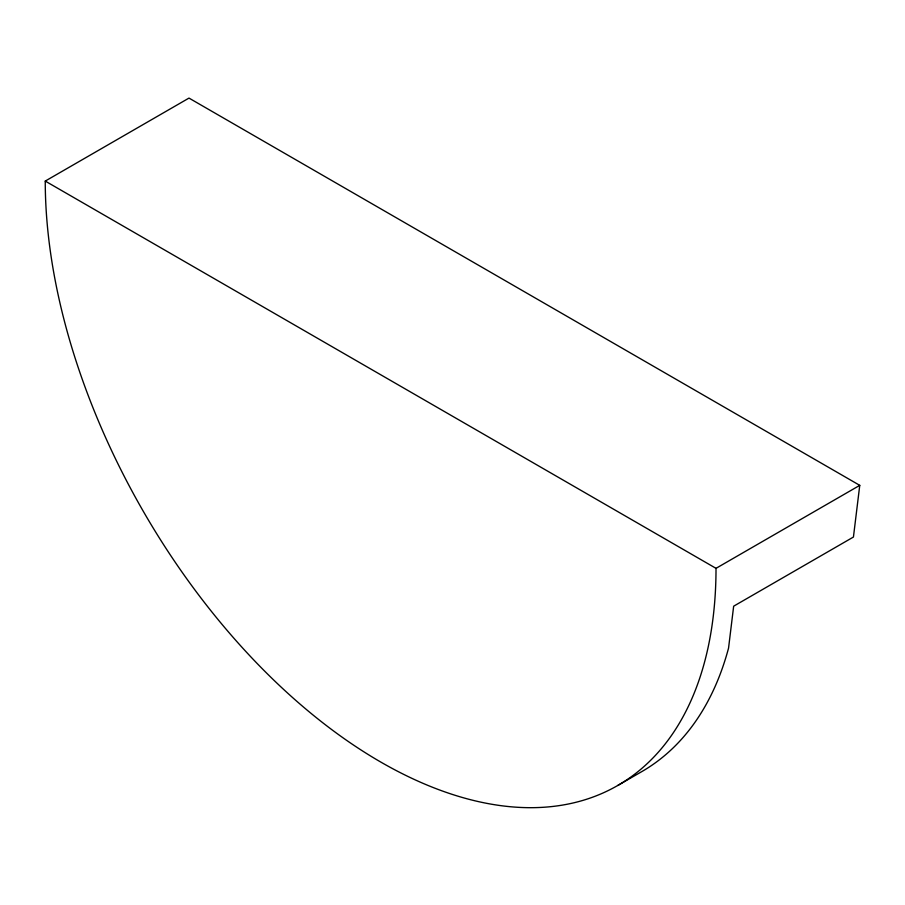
<?xml version="1.0" encoding="UTF-8"?>
<svg xmlns="http://www.w3.org/2000/svg" width="905" height="905" viewBox="0 0 905 905"><rect width="100%" height="100%" fill="white"/><g stroke="black" fill="none" stroke-linecap="round" stroke-linejoin="round"><path stroke-width="1.36" d="M859.75 485.352L716.013 568.34A474.299 273.842 60 0 1 380.632 761.976A474.299 273.842 60 0 1 45.25 181.079L188.987 98.091L859.75 485.352L853.438 537.038L733.661 606.192L728.548 648.138A474.299 273.842 60 0 1 641.736 771.637L617.787 785.461M45.25 181.079L716.013 568.34"/></g></svg>
